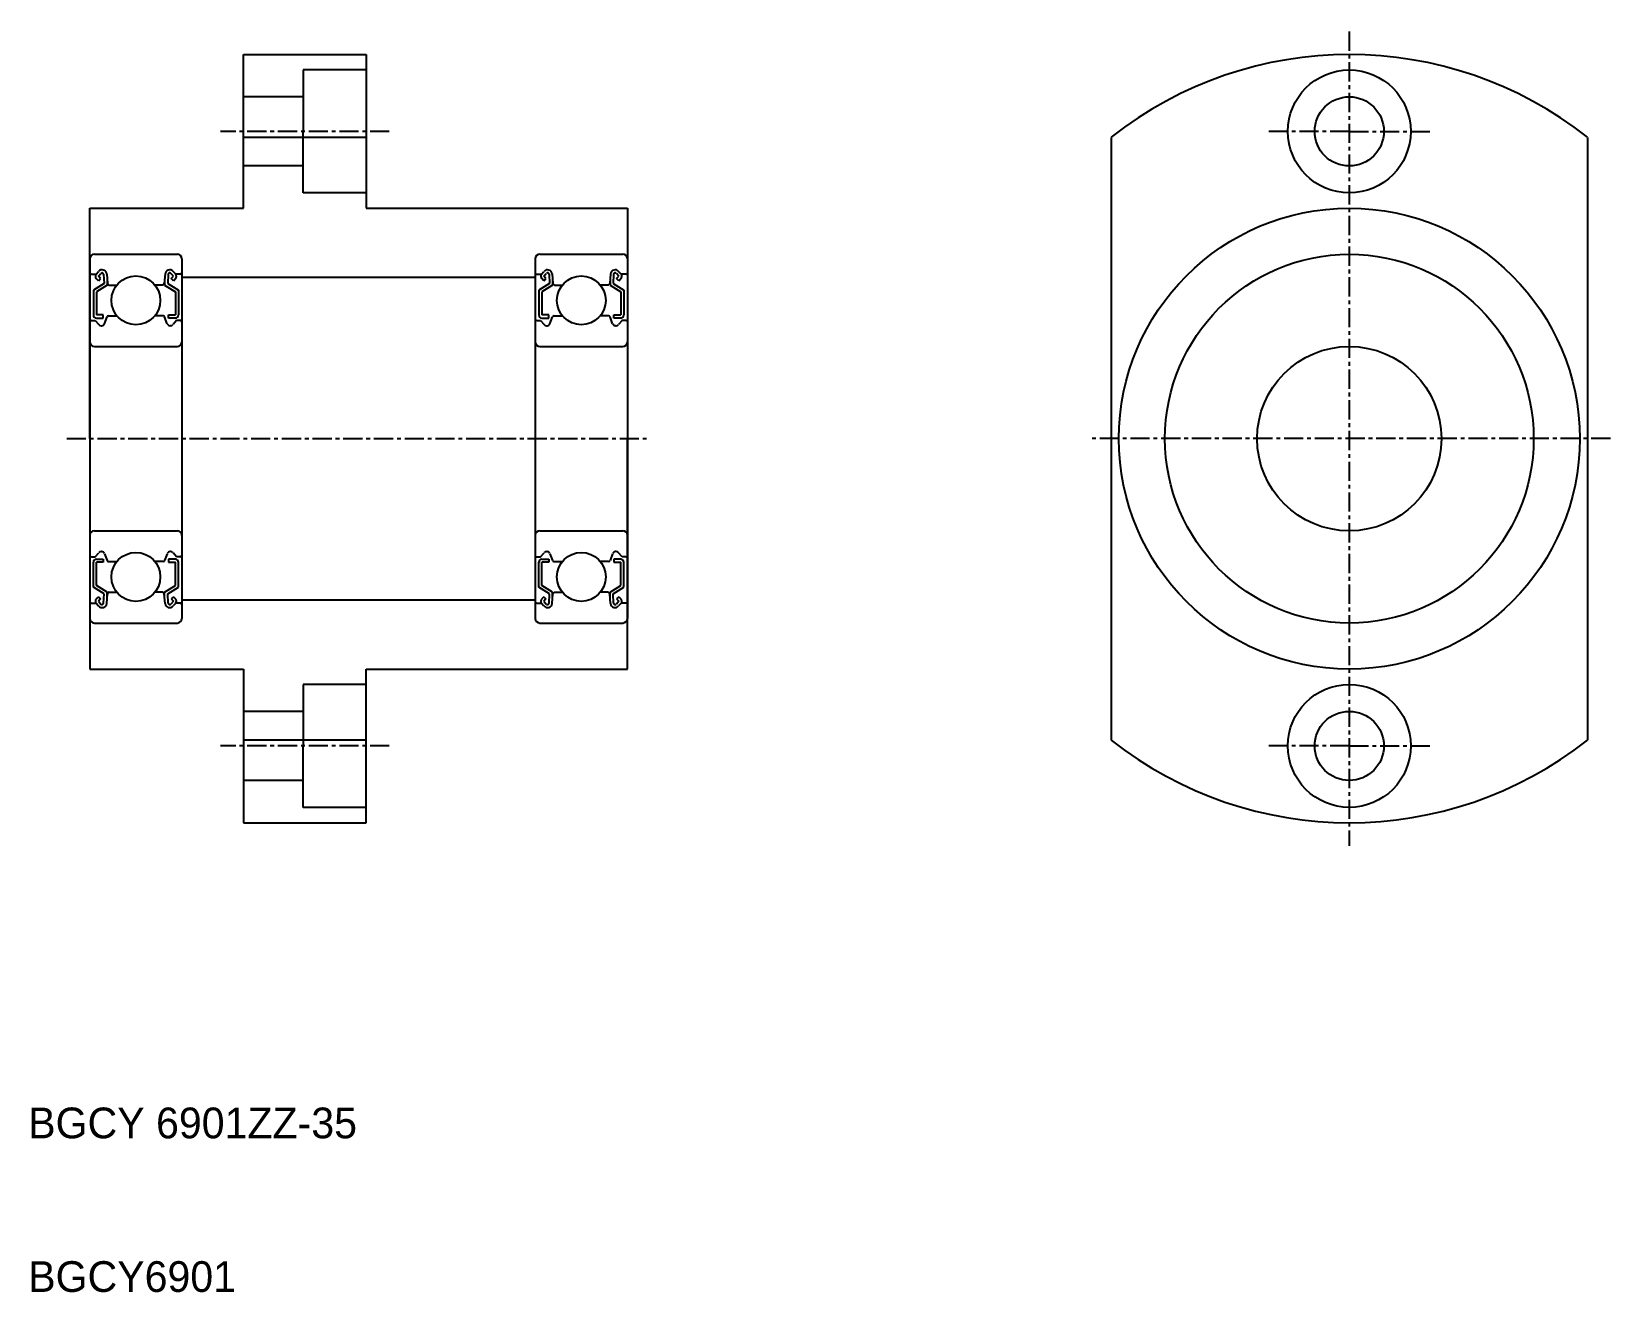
# Model space of a CAD drawing. Extents: x 118 to 221, y 66 to 148.
import ezdxf

# ---------------------------------------------------------------- set-up
doc = ezdxf.new("R2010")
doc.units = 0
doc.linetypes.add('CENTER', pattern=[2, 1.25, -0.25, 0.25, -0.25])
doc.linetypes.add('DASHED', pattern=[19.05, 12.7, -6.35])
doc.layers.get('0').update_dxf_attribs({"linetype": 'CONTINUOUS'})
doc.layers.add('CENTER', color=1, linetype='CENTER')

msp = doc.modelspace()

# ---------------------------------------------------------------- linework, layer by layer
for p, q in [((131.76, 146.51), (139.76, 146.51)), ((131.76, 136.51), (131.76, 146.51)), ((139.76, 146.51), (139.76, 136.51)), ((139.76, 141.12), (131.76, 141.12)), ((188.26, 141.12), (188.26, 101.89)), ((219.26, 141.12), (219.26, 101.89)), ((121.76, 121.51), (121.76, 136.51)), ((121.76, 136.51), (131.76, 136.51)), ((139.76, 136.51), (156.76, 136.51)), ((156.76, 136.51), (156.76, 121.51)), ((121.76, 133.21), (121.76, 109.81)), ((122.06, 133.51), (127.46, 133.51)), ((127.76, 133.21), (127.76, 109.81)), ((150.76, 133.21), (150.76, 109.81)), ((151.06, 133.51), (156.46, 133.51)), ((156.76, 133.21), (156.76, 109.81)), ((121.86, 132.21), (122.17, 132.21)), ((122.69, 131.6), (121.99, 131.17)), ((122.17, 132.21), (122.33, 132.4)), ((122.32, 131.79), (122.18, 131.94)), ((122.32, 132.08), (122.48, 132.27)), ((122.46, 131.94), (122.32, 132.08)), ((122.32, 131.79), (122.46, 131.94)), ((122.66, 132.21), (122.69, 131.6)), ((122.86, 132.23), (122.91, 131.6)), ((122.89, 131.84), (122.89, 131.49)), ((126.66, 132.23), (126.61, 131.6)), ((126.63, 131.84), (126.63, 131.49)), ((126.86, 132.21), (126.83, 131.6)), ((126.83, 131.6), (127.53, 131.17)), ((127.2, 132.08), (127.04, 132.27)), ((127.05, 131.94), (127.2, 132.08)), ((127.2, 131.79), (127.05, 131.94)), ((127.35, 132.21), (127.19, 132.4)), ((127.2, 131.79), (127.34, 131.94)), ((127.66, 132.21), (127.35, 132.21)), ((150.86, 132.21), (151.17, 132.21)), ((151.69, 131.6), (150.99, 131.17)), ((151.17, 132.21), (151.33, 132.4)), ((151.32, 131.79), (151.18, 131.94)), ((151.32, 132.08), (151.48, 132.27)), ((151.46, 131.94), (151.32, 132.08)), ((151.32, 131.79), (151.46, 131.94)), ((151.66, 132.21), (151.69, 131.6)), ((151.86, 132.23), (151.91, 131.6)), ((151.89, 131.84), (151.89, 131.49)), ((155.66, 132.23), (155.61, 131.6)), ((155.63, 131.84), (155.63, 131.49)), ((155.86, 132.21), (155.83, 131.6)), ((155.83, 131.6), (156.53, 131.17)), ((156.2, 132.08), (156.04, 132.27)), ((156.05, 131.94), (156.2, 132.08)), ((156.2, 131.79), (156.05, 131.94)), ((156.35, 132.21), (156.19, 132.4)), ((156.2, 131.79), (156.34, 131.94)), ((156.66, 132.21), (156.35, 132.21)), ((121.99, 131.17), (121.99, 129.56)), ((122.89, 131.49), (122.19, 131.06)), ((122.19, 131.06), (122.19, 129.56)), ((123.01, 131.51), (123.53, 131.51)), ((126.51, 131.51), (125.99, 131.51)), ((126.63, 131.49), (127.33, 131.06)), ((127.33, 131.06), (127.33, 129.56)), ((127.53, 131.17), (127.53, 129.56)), ((150.99, 131.17), (150.99, 129.56)), ((151.89, 131.49), (151.19, 131.06)), ((151.19, 131.06), (151.19, 129.56)), ((152.01, 131.51), (152.53, 131.51)), ((155.51, 131.51), (154.99, 131.51)), ((155.63, 131.49), (156.33, 131.06)), ((156.33, 131.06), (156.33, 129.56)), ((156.53, 131.17), (156.53, 129.56)), ((122.64, 129.56), (122.19, 129.56)), ((122.64, 129.36), (122.64, 129.56)), ((126.88, 129.36), (126.88, 129.56)), ((126.88, 129.56), (127.33, 129.56)), ((151.64, 129.56), (151.19, 129.56)), ((151.64, 129.36), (151.64, 129.56)), ((155.88, 129.36), (155.88, 129.56)), ((155.88, 129.56), (156.33, 129.56)), ((121.86, 129.21), (122.11, 129.21)), ((122.11, 129.21), (122.34, 128.93)), ((122.19, 129.36), (122.64, 129.36)), ((122.5, 128.86), (122.53, 128.86)), ((122.72, 128.99), (122.88, 129.44)), ((122.98, 129.51), (123.53, 129.51)), ((126.54, 129.51), (125.99, 129.51)), ((126.8, 128.99), (126.63, 129.44)), ((127.33, 129.36), (126.88, 129.36)), ((127.02, 128.86), (126.99, 128.86)), ((127.41, 129.21), (127.18, 128.93)), ((127.66, 129.21), (127.41, 129.21)), ((150.86, 129.21), (151.11, 129.21)), ((151.11, 129.21), (151.34, 128.93)), ((151.19, 129.36), (151.64, 129.36)), ((151.5, 128.86), (151.53, 128.86)), ((151.72, 128.99), (151.88, 129.44)), ((151.98, 129.51), (152.53, 129.51)), ((155.54, 129.51), (154.99, 129.51)), ((155.8, 128.99), (155.63, 129.44)), ((156.33, 129.36), (155.88, 129.36)), ((156.02, 128.86), (155.99, 128.86)), ((156.41, 129.21), (156.18, 128.93)), ((156.66, 129.21), (156.41, 129.21)), ((122.06, 127.51), (127.46, 127.51)), ((151.06, 127.51), (156.46, 127.51)), ((121.76, 121.51), (121.76, 106.51)), ((156.76, 106.51), (156.76, 121.51)), ((122.06, 115.51), (127.46, 115.51)), ((151.06, 115.51), (156.46, 115.51)), ((122.5, 114.16), (122.53, 114.16)), ((127.02, 114.16), (126.99, 114.16)), ((151.5, 114.16), (151.53, 114.16)), ((156.02, 114.16), (155.99, 114.16)), ((121.86, 113.81), (122.11, 113.81)), ((121.99, 111.84), (121.99, 113.46)), ((122.11, 113.81), (122.34, 114.08)), ((122.19, 113.66), (122.64, 113.66)), ((122.19, 111.96), (122.19, 113.46)), ((122.64, 113.46), (122.19, 113.46)), ((122.3, 113.66), (122.3, 113.66)), ((122.42, 113.66), (122.42, 113.66)), ((122.64, 113.66), (122.64, 113.46)), ((122.72, 114.02), (122.88, 113.57)), ((122.98, 113.51), (123.53, 113.51)), ((126.54, 113.51), (125.99, 113.51)), ((126.8, 114.02), (126.63, 113.57)), ((127.33, 113.66), (126.88, 113.66)), ((126.88, 113.66), (126.88, 113.46)), ((126.88, 113.46), (127.33, 113.46)), ((127.41, 113.81), (127.18, 114.08)), ((127.33, 111.96), (127.33, 113.46)), ((127.66, 113.81), (127.41, 113.81)), ((127.53, 111.84), (127.53, 113.46)), ((150.86, 113.81), (151.11, 113.81)), ((150.99, 111.84), (150.99, 113.46)), ((151.11, 113.81), (151.34, 114.08)), ((151.19, 113.66), (151.64, 113.66)), ((151.19, 111.96), (151.19, 113.46)), ((151.64, 113.46), (151.19, 113.46)), ((151.3, 113.66), (151.3, 113.66)), ((151.42, 113.66), (151.42, 113.66)), ((151.64, 113.66), (151.64, 113.46)), ((151.72, 114.02), (151.88, 113.57)), ((151.98, 113.51), (152.53, 113.51)), ((155.54, 113.51), (154.99, 113.51)), ((155.8, 114.02), (155.63, 113.57)), ((156.33, 113.66), (155.88, 113.66)), ((155.88, 113.66), (155.88, 113.46)), ((155.88, 113.46), (156.33, 113.46)), ((156.41, 113.81), (156.18, 114.08)), ((156.33, 111.96), (156.33, 113.46)), ((156.66, 113.81), (156.41, 113.81)), ((156.53, 111.84), (156.53, 113.46)), ((122.69, 111.41), (121.99, 111.84)), ((122.32, 111.22), (122.18, 111.08)), ((122.89, 111.52), (122.19, 111.96)), ((122.32, 111.22), (122.46, 111.08)), ((122.46, 111.08), (122.32, 110.93)), ((122.66, 110.8), (122.69, 111.41)), ((122.86, 110.78), (122.91, 111.41)), ((122.89, 111.17), (122.89, 111.52)), ((123.01, 111.51), (123.53, 111.51)), ((126.51, 111.51), (125.99, 111.51)), ((126.66, 110.78), (126.61, 111.41)), ((126.63, 111.52), (127.33, 111.96)), ((126.63, 111.17), (126.63, 111.52)), ((126.83, 111.41), (127.53, 111.84)), ((126.86, 110.8), (126.83, 111.41)), ((127.2, 111.22), (127.05, 111.08)), ((127.05, 111.08), (127.2, 110.93)), ((127.2, 111.22), (127.34, 111.08)), ((151.69, 111.41), (150.99, 111.84)), ((151.32, 111.22), (151.18, 111.08)), ((151.89, 111.52), (151.19, 111.96)), ((151.32, 111.22), (151.46, 111.08)), ((151.46, 111.08), (151.32, 110.93)), ((151.66, 110.8), (151.69, 111.41)), ((151.86, 110.78), (151.91, 111.41)), ((151.89, 111.17), (151.89, 111.52)), ((152.01, 111.51), (152.53, 111.51)), ((155.51, 111.51), (154.99, 111.51)), ((155.66, 110.78), (155.61, 111.41)), ((155.63, 111.52), (156.33, 111.96)), ((155.63, 111.17), (155.63, 111.52)), ((155.83, 111.41), (156.53, 111.84)), ((155.86, 110.8), (155.83, 111.41)), ((156.2, 111.22), (156.05, 111.08)), ((156.05, 111.08), (156.2, 110.93)), ((156.2, 111.22), (156.34, 111.08)), ((121.86, 110.81), (122.17, 110.81)), ((122.17, 110.81), (122.33, 110.62)), ((122.32, 110.93), (122.48, 110.74)), ((127.2, 110.93), (127.04, 110.74)), ((127.35, 110.81), (127.19, 110.62)), ((127.66, 110.81), (127.35, 110.81)), ((150.86, 110.81), (151.17, 110.81)), ((151.17, 110.81), (151.33, 110.62)), ((151.32, 110.93), (151.48, 110.74)), ((156.2, 110.93), (156.04, 110.74)), ((156.35, 110.81), (156.19, 110.62)), ((156.66, 110.81), (156.35, 110.81)), ((122.06, 109.51), (127.46, 109.51)), ((151.06, 109.51), (156.46, 109.51)), ((121.76, 106.51), (131.76, 106.51)), ((131.76, 106.51), (131.76, 96.51)), ((139.76, 106.51), (156.76, 106.51)), ((139.76, 96.51), (139.76, 106.51)), ((139.76, 101.89), (131.76, 101.89)), ((131.76, 96.51), (139.76, 96.51))]:
    msp.add_line(p, q)
at = {"color": 3, "linetype": 'DASHED'}
for p, q in [((135.66, 145.51), (135.66, 141.51)), ((139.76, 145.51), (135.66, 145.51)), ((135.66, 143.76), (131.76, 143.76)), ((135.66, 137.51), (135.66, 141.51)), ((135.66, 139.26), (131.76, 139.26)), ((139.76, 137.51), (135.66, 137.51)), ((135.66, 105.51), (135.66, 101.51)), ((139.76, 105.51), (135.66, 105.51)), ((135.66, 103.76), (131.76, 103.76)), ((135.66, 97.51), (135.66, 101.51)), ((135.66, 99.26), (131.76, 99.26)), ((139.76, 97.51), (135.66, 97.51))]:
    msp.add_line(p, q, dxfattribs=at)
at = {"color": 7, "linetype": 'CONTINUOUS'}
for p, q in [((127.76, 132.01), (150.76, 132.01)), ((127.76, 111.01), (150.76, 111.01))]:
    msp.add_line(p, q, dxfattribs=at)
for centre, radius in [((203.76, 141.51), 4), ((203.76, 141.51), 2.25), ((203.76, 121.51), 15), ((203.76, 121.51), 12), ((124.76, 130.51), 1.59), ((153.76, 130.51), 1.59), ((203.76, 121.51), 6), ((124.76, 112.51), 1.59), ((153.76, 112.51), 1.59), ((203.76, 101.51), 4), ((203.76, 101.51), 2.25)]:
    msp.add_circle(centre, radius)
for centre, radius, start, end in [((203.76, 121.51), 25, 51.6839, 128.3161), ((122.06, 133.21), 0.3, 90, 180), ((127.46, 133.21), 0.3, 0, 90), ((151.06, 133.21), 0.3, 90, 180), ((156.46, 133.21), 0.3, 0, 90), ((121.86, 132.31), 0.1, 180, 270), ((122.32, 132.08), 0.2, 139.9921, 224.998), ((122.56, 132.2), 0.3, 4.935, 139.9921), ((122.56, 132.2), 0.1, 3.0864, 139.9628), ((123.01, 131.61), 0.1, 184.935, 269.9989), ((126.51, 131.61), 0.1, 270.0011, 355.065), ((126.96, 132.2), 0.3, 40.0079, 175.065), ((126.96, 132.2), 0.1, 40.0372, 176.9136), ((127.2, 132.08), 0.2, 315.002, 40.0079), ((127.66, 132.31), 0.1, 270, 0), ((150.86, 132.31), 0.1, 180, 270), ((151.32, 132.08), 0.2, 139.9921, 224.998), ((151.56, 132.2), 0.3, 4.935, 139.9921), ((151.56, 132.2), 0.1, 3.0864, 139.9628), ((152.01, 131.61), 0.1, 184.935, 269.9989), ((155.51, 131.61), 0.1, 270.0011, 355.065), ((155.96, 132.2), 0.3, 40.0079, 175.065), ((155.96, 132.2), 0.1, 40.0372, 176.9136), ((156.2, 132.08), 0.2, 315.002, 40.0079), ((156.66, 132.31), 0.1, 270, 0), ((122.19, 129.56), 0.2, 180, 270), ((127.33, 129.56), 0.2, 270, 0), ((151.19, 129.56), 0.2, 180, 270), ((156.33, 129.56), 0.2, 270, 0), ((121.86, 129.11), 0.1, 90, 180), ((122.5, 129.06), 0.2, 219.9863, 270), ((122.53, 129.06), 0.2, 270, 340.0584), ((122.98, 129.41), 0.1, 89.999, 160.0584), ((126.54, 129.41), 0.1, 19.9416, 90.001), ((126.99, 129.06), 0.2, 199.9416, 270), ((127.02, 129.06), 0.2, 270, 320.0137), ((127.66, 129.11), 0.1, 0, 90), ((150.86, 129.11), 0.1, 90, 180), ((151.5, 129.06), 0.2, 219.9863, 270), ((151.53, 129.06), 0.2, 270, 340.0584), ((151.98, 129.41), 0.1, 89.999, 160.0584), ((155.54, 129.41), 0.1, 19.9416, 90.001), ((155.99, 129.06), 0.2, 199.9416, 270), ((156.02, 129.06), 0.2, 270, 320.0137), ((156.66, 129.11), 0.1, 0, 90), ((122.06, 127.81), 0.3, 180, 270), ((127.46, 127.81), 0.3, 270, 0), ((151.06, 127.81), 0.3, 180, 270), ((156.46, 127.81), 0.3, 270, 0), ((122.06, 115.21), 0.3, 90, 180), ((127.46, 115.21), 0.3, 0, 90), ((151.06, 115.21), 0.3, 90, 180), ((156.46, 115.21), 0.3, 0, 90), ((122.5, 113.96), 0.2, 90, 140.0137), ((122.53, 113.96), 0.2, 19.9416, 90), ((126.99, 113.96), 0.2, 90, 160.0584), ((127.02, 113.96), 0.2, 39.9863, 90), ((151.5, 113.96), 0.2, 90, 140.0137), ((151.53, 113.96), 0.2, 19.9416, 90), ((155.99, 113.96), 0.2, 90, 160.0584), ((156.02, 113.96), 0.2, 39.9863, 90), ((121.86, 113.91), 0.1, 180, 270), ((122.19, 113.46), 0.2, 90, 180), ((122.98, 113.61), 0.1, 199.9416, 270.001), ((126.54, 113.61), 0.1, 269.999, 340.0584), ((127.33, 113.46), 0.2, 0, 90), ((127.66, 113.91), 0.1, 270, 0), ((150.86, 113.91), 0.1, 180, 270), ((151.19, 113.46), 0.2, 90, 180), ((151.98, 113.61), 0.1, 199.9416, 270.001), ((155.54, 113.61), 0.1, 269.999, 340.0584), ((156.33, 113.46), 0.2, 0, 90), ((156.66, 113.91), 0.1, 270, 0), ((122.32, 110.93), 0.2, 135.002, 220.0079), ((123.01, 111.41), 0.1, 90.0011, 175.065), ((126.51, 111.41), 0.1, 4.935, 89.9989), ((127.2, 110.93), 0.2, 319.9921, 44.998), ((151.32, 110.93), 0.2, 135.002, 220.0079), ((152.01, 111.41), 0.1, 90.0011, 175.065), ((155.51, 111.41), 0.1, 4.935, 89.9989), ((156.2, 110.93), 0.2, 319.9921, 44.998), ((121.86, 110.71), 0.1, 90, 180), ((122.56, 110.81), 0.3, 220.0079, 355.065), ((122.56, 110.81), 0.1, 220.0372, 356.9136), ((126.96, 110.81), 0.3, 184.935, 319.9921), ((126.96, 110.81), 0.1, 183.0864, 319.9628), ((127.66, 110.71), 0.1, 0, 90), ((150.86, 110.71), 0.1, 90, 180), ((151.56, 110.81), 0.3, 220.0079, 355.065), ((151.56, 110.81), 0.1, 220.0372, 356.9136), ((155.96, 110.81), 0.3, 184.935, 319.9921), ((155.96, 110.81), 0.1, 183.0864, 319.9628), ((156.66, 110.71), 0.1, 0, 90), ((122.06, 109.81), 0.3, 180, 270), ((127.46, 109.81), 0.3, 270, 0), ((151.06, 109.81), 0.3, 180, 270), ((156.46, 109.81), 0.3, 270, 0), ((203.76, 121.51), 25, 231.6839, 308.3161)]:
    msp.add_arc(centre, radius, start, end)
at = {"layer": 'CENTER', "color": 1, "linetype": 'CENTER'}
for p, q in [((203.76, 148.01), (203.76, 95.01)), ((141.26, 141.51), (130.26, 141.51)), ((203.76, 141.51), (198.26, 141.51)), ((203.76, 141.51), (209.26, 141.51)), ((120.26, 121.51), (158.26, 121.51)), ((220.76, 121.51), (186.76, 121.51)), ((141.26, 101.51), (130.26, 101.51)), ((203.76, 101.51), (198.26, 101.51)), ((203.76, 101.51), (209.26, 101.51))]:
    msp.add_line(p, q, dxfattribs=at)

# ---------------------------------------------------------------- texts
for s, p in [('BGCY 6901ZZ-35', (117.75, 75.97)), ('BGCY6901', (117.75, 65.97))]:
    msp.add_text(s, height=2).set_placement(p)

doc.saveas('drawing.dxf')
